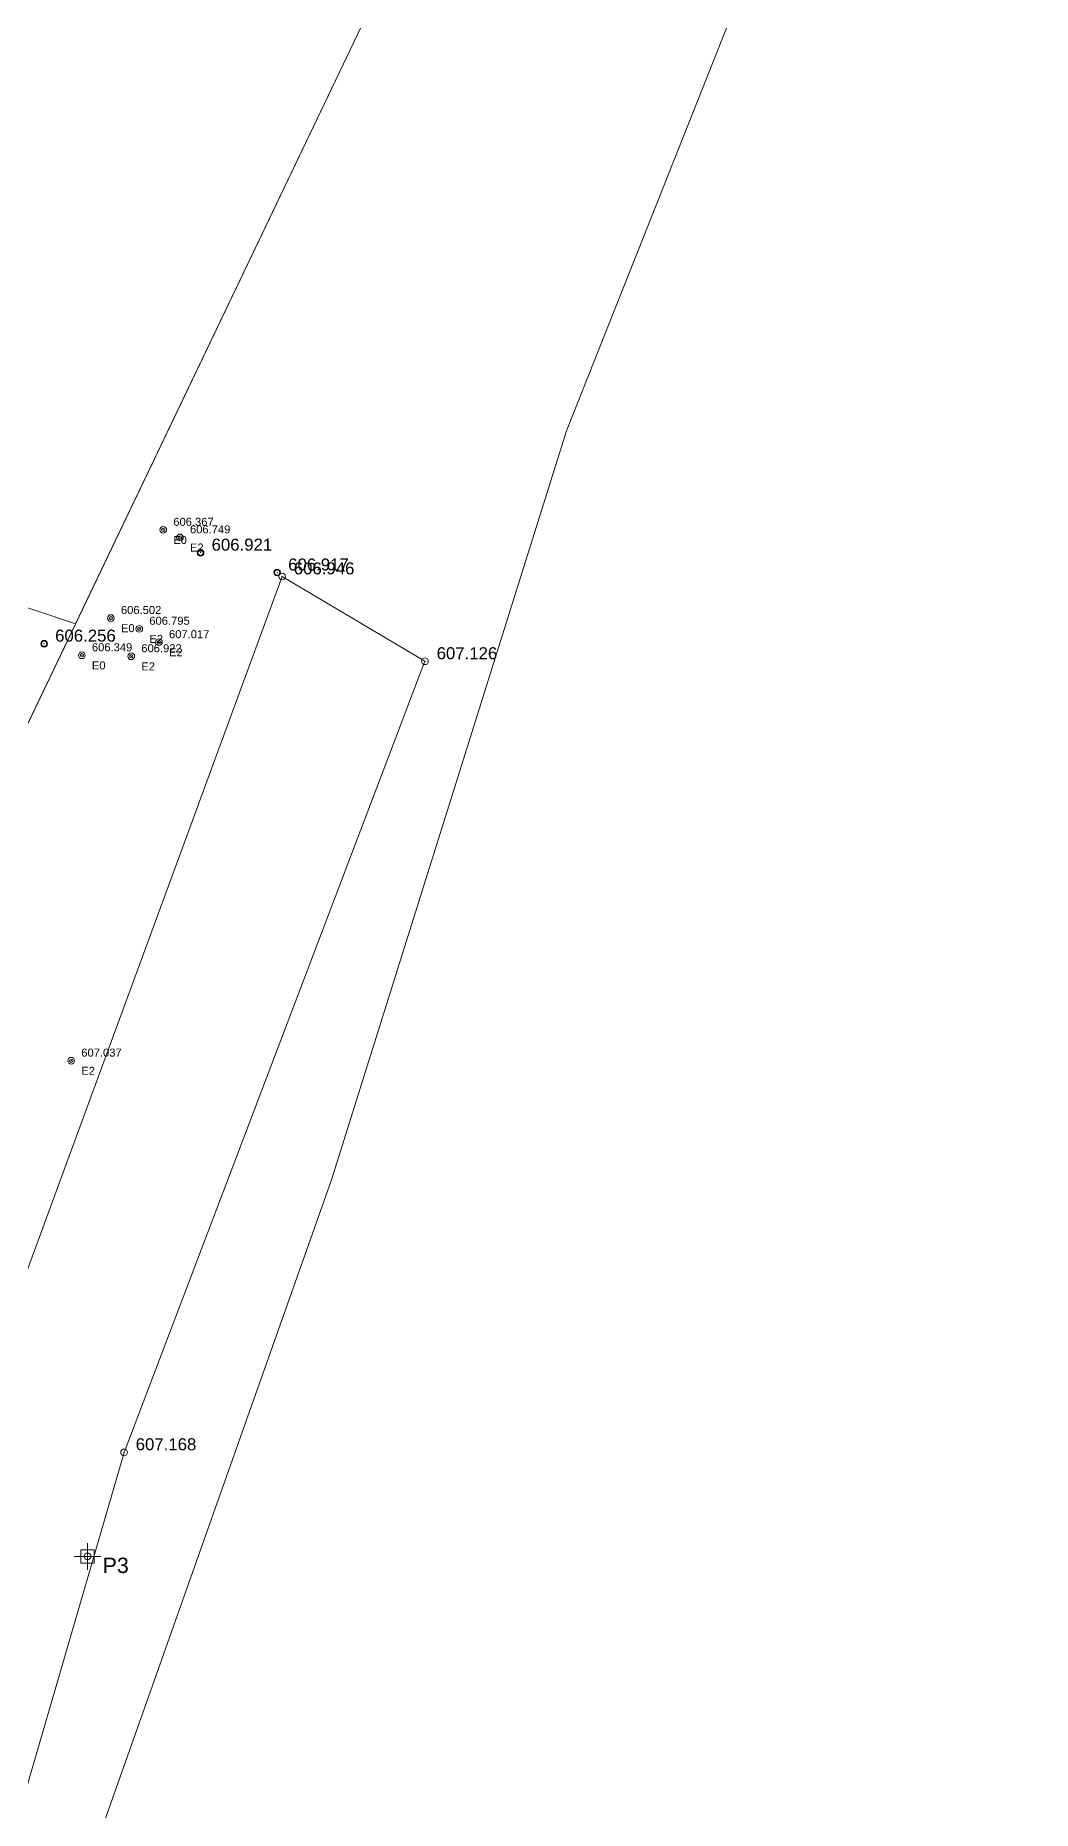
# Model space of a CAD drawing. Header units: metres. Extents: x 7508213 to 7508396, y 4696547 to 4696848.
# Drawn here: x 7508365.8 to 7508395.8, y 4696748.7 to 4696802 of the extents above; entities that cross this region are included whole.
import ezdxf

# ---------------------------------------------------------------- set-up
doc = ezdxf.new("R2010")
doc.units = ezdxf.units.M
doc.header["$PDMODE"] = 32
doc.header["$PDSIZE"] = 0.2
doc.layers.add('asfalt', color=7, linetype='Continuous', lineweight=0, true_color=0x7b8778)
doc.layers.add('asfalt pikat', color=7, linetype='Continuous', lineweight=0, true_color=0x7b8778)
for name, color, linetype, lineweight in [('E0 pikat', 4, 'Continuous', 0), ('E1 pikat', 10, 'Continuous', 0), ('Matjet', 210, 'Continuous', 0), ('Parc-Kojshi', 251, 'Continuous', 0), ('Parc-Re', 7, 'Continuous', 0), ('rrjet', 7, 'Continuous', 0)]:
    doc.layers.add(name, color=color, linetype=linetype, lineweight=lineweight)
doc.styles.get("Standard").update_dxf_attribs({"font": 'arial.ttf'})

# ---------------------------------------------------------------- blocks, each defined once
blk = doc.blocks.new('*U58')
at = {"color": 0, "linetype": 'ByBlock', "lineweight": -2, "transparency": 16777216}
blk.add_line((0, 0), (0, 0), dxfattribs=at)
blk.add_circle((0, 0), 0.5, dxfattribs=at)
blk = doc.blocks.new('*U1058', base_point=(7508368.504, 4696759.489, 607.168))
at = {"layer": 'asfalt pikat', "linetype": 'ByBlock', "insert": (7508368.854, 4696759.729, 607.168), "char_height": 0.36, "attachment_point": 4}
blk.add_mtext('{\\C256;607.168}', dxfattribs=at)
blk = doc.blocks.new('*U1059', base_point=(7508368.504, 4696759.489, 607.168))
at = {"layer": 'asfalt pikat', "linetype": 'ByBlock', "lineweight": -2}
blk.add_blockref('*U1058', (7508368.504, 4696759.489, 607.168), dxfattribs=at)
blk = doc.blocks.new('*U1060', base_point=(7508368.504, 4696759.489, 607.168))
at = {"layer": 'asfalt pikat', "linetype": 'ByBlock', "lineweight": -2}
blk.add_blockref('*U1059', (7508368.504, 4696759.489, 607.168), dxfattribs=at)
at = {"layer": 'asfalt pikat', "linetype": 'ByBlock', "lineweight": -2, "xscale": 0.1999999960000001, "yscale": 0.1999999960000001, "zscale": 0.1999999960000001}
blk.add_blockref('*U58', (7508368.504, 4696759.489, 607.168), dxfattribs=at)
blk = doc.blocks.new('*U1061', base_point=(7508377.532, 4696783.209, 607.126))
at = {"layer": 'asfalt pikat', "linetype": 'ByBlock', "insert": (7508377.882, 4696783.449, 607.126), "char_height": 0.36, "attachment_point": 4}
blk.add_mtext('{\\C256;607.126}', dxfattribs=at)
blk = doc.blocks.new('*U1062', base_point=(7508377.532, 4696783.209, 607.126))
at = {"layer": 'asfalt pikat', "linetype": 'ByBlock', "lineweight": -2}
blk.add_blockref('*U1061', (7508377.532, 4696783.209, 607.126), dxfattribs=at)
blk = doc.blocks.new('*U1063', base_point=(7508377.532, 4696783.209, 607.126))
at = {"layer": 'asfalt pikat', "linetype": 'ByBlock', "lineweight": -2, "xscale": 0.1999999960000001, "yscale": 0.1999999960000001, "zscale": 0.1999999960000001}
blk.add_blockref('*U58', (7508377.532, 4696783.209, 607.126), dxfattribs=at)
at = {"layer": 'asfalt pikat', "linetype": 'ByBlock', "lineweight": -2}
blk.add_blockref('*U1062', (7508377.532, 4696783.209, 607.126), dxfattribs=at)
blk = doc.blocks.new('*U1064', base_point=(7508373.247, 4696785.754, 606.946))
at = {"layer": 'asfalt pikat', "linetype": 'ByBlock', "insert": (7508373.597, 4696785.994, 606.946), "char_height": 0.36, "attachment_point": 4}
blk.add_mtext('{\\C256;606.946}', dxfattribs=at)
blk = doc.blocks.new('*U1065', base_point=(7508373.247, 4696785.754, 606.946))
at = {"layer": 'asfalt pikat', "linetype": 'ByBlock', "lineweight": -2}
blk.add_blockref('*U1064', (7508373.247, 4696785.754, 606.946), dxfattribs=at)
blk = doc.blocks.new('*U1066', base_point=(7508373.247, 4696785.754, 606.946))
at = {"layer": 'asfalt pikat', "linetype": 'ByBlock', "lineweight": -2}
blk.add_blockref('*U1065', (7508373.247, 4696785.754, 606.946), dxfattribs=at)
at = {"layer": 'asfalt pikat', "linetype": 'ByBlock', "lineweight": -2, "xscale": 0.1999999960000001, "yscale": 0.1999999960000001, "zscale": 0.1999999960000001}
blk.add_blockref('*U58', (7508373.247, 4696785.754, 606.946), dxfattribs=at)
blk = doc.blocks.new('*U1067', base_point=(7508373.098, 4696785.87, 606.917))
at = {"layer": 'Matjet', "linetype": 'ByBlock', "insert": (7508373.428, 4696786.11, 606.917), "char_height": 0.36, "attachment_point": 4}
blk.add_mtext('606.917', dxfattribs=at)
blk = doc.blocks.new('*U1068', base_point=(7508373.098, 4696785.87, 606.917))
at = {"layer": 'Matjet', "linetype": 'ByBlock', "lineweight": -2}
blk.add_blockref('*U1067', (7508373.098, 4696785.87, 606.917), dxfattribs=at)
blk = doc.blocks.new('*U1069', base_point=(7508373.098, 4696785.87, 606.917))
at = {"layer": 'Matjet', "linetype": 'ByBlock', "lineweight": -2, "xscale": 0.1599999968, "yscale": 0.1599999968, "zscale": 0.1599999968}
blk.add_blockref('*U58', (7508373.098, 4696785.87, 606.917), dxfattribs=at)
at = {"layer": 'Matjet', "linetype": 'ByBlock', "lineweight": -2}
blk.add_blockref('*U1068', (7508373.098, 4696785.87, 606.917), dxfattribs=at)
blk = doc.blocks.new('*U1070', base_point=(7508370.801, 4696786.465, 606.921))
at = {"layer": 'Matjet', "linetype": 'ByBlock', "insert": (7508371.131, 4696786.705, 606.921), "char_height": 0.36, "attachment_point": 4}
blk.add_mtext('606.921', dxfattribs=at)
blk = doc.blocks.new('*U1071', base_point=(7508370.801, 4696786.465, 606.921))
at = {"layer": 'Matjet', "linetype": 'ByBlock', "lineweight": -2}
blk.add_blockref('*U1070', (7508370.801, 4696786.465, 606.921), dxfattribs=at)
blk = doc.blocks.new('*U1072', base_point=(7508370.801, 4696786.465, 606.921))
at = {"layer": 'Matjet', "linetype": 'ByBlock', "lineweight": -2, "xscale": 0.1599999968, "yscale": 0.1599999968, "zscale": 0.1599999968}
blk.add_blockref('*U58', (7508370.801, 4696786.465, 606.921), dxfattribs=at)
at = {"layer": 'Matjet', "linetype": 'ByBlock', "lineweight": -2}
blk.add_blockref('*U1071', (7508370.801, 4696786.465, 606.921), dxfattribs=at)
blk = doc.blocks.new('*U1073', base_point=(7508370.182, 4696786.925, 606.749))
at = {"layer": 'E1 pikat', "linetype": 'ByBlock', "char_height": 0.24}
for s, insert, attachment_point in [('606.749', (7508370.482, 4696787.165, 606.749), 4), ('E2', (7508370.482, 4696786.742, 606.749), 1)]:
    blk.add_mtext(s, dxfattribs=dict(at, insert=insert, attachment_point=attachment_point))
blk = doc.blocks.new('*U1074', base_point=(7508370.182, 4696786.925, 606.749))
at = {"layer": 'E1 pikat', "linetype": 'ByBlock', "lineweight": -2}
blk.add_blockref('*U1073', (7508370.182, 4696786.925, 606.749), dxfattribs=at)
blk = doc.blocks.new('*U1075', base_point=(7508370.182, 4696786.925, 606.749))
at = {"layer": 'E1 pikat', "linetype": 'ByBlock', "lineweight": -2}
blk.add_blockref('*U1074', (7508370.182, 4696786.925, 606.749), dxfattribs=at)
at = {"layer": 'E1 pikat', "linetype": 'ByBlock', "lineweight": -2, "xscale": 0.09999999800000003, "yscale": 0.09999999800000003, "zscale": 0.09999999800000003}
blk.add_blockref('*U58', (7508370.182, 4696786.925, 606.749), dxfattribs=at)
blk = doc.blocks.new('*U1076', base_point=(7508369.681, 4696787.151, 606.367))
at = {"layer": 'E0 pikat', "linetype": 'ByBlock', "char_height": 0.24}
for s, insert, attachment_point in [('606.367', (7508369.981, 4696787.391, 606.367), 4), ('E0', (7508369.981, 4696786.968, 606.367), 1)]:
    blk.add_mtext(s, dxfattribs=dict(at, insert=insert, attachment_point=attachment_point))
blk = doc.blocks.new('*U1077', base_point=(7508369.681, 4696787.151, 606.367))
at = {"layer": 'E0 pikat', "linetype": 'ByBlock', "lineweight": -2}
blk.add_blockref('*U1076', (7508369.681, 4696787.151, 606.367), dxfattribs=at)
blk = doc.blocks.new('*U1078', base_point=(7508369.681, 4696787.151, 606.367))
at = {"layer": 'E0 pikat', "linetype": 'ByBlock', "lineweight": -2, "xscale": 0.09999999800000003, "yscale": 0.09999999800000003, "zscale": 0.09999999800000003}
blk.add_blockref('*U58', (7508369.681, 4696787.151, 606.367), dxfattribs=at)
at = {"layer": 'E0 pikat', "linetype": 'ByBlock', "lineweight": -2}
blk.add_blockref('*U1077', (7508369.681, 4696787.151, 606.367), dxfattribs=at)
blk = doc.blocks.new('*U1079', base_point=(7508368.111, 4696784.506, 606.502))
at = {"layer": 'E0 pikat', "linetype": 'ByBlock', "char_height": 0.24}
for s, insert, attachment_point in [('606.502', (7508368.411, 4696784.746, 606.502), 4), ('E0', (7508368.411, 4696784.323, 606.502), 1)]:
    blk.add_mtext(s, dxfattribs=dict(at, insert=insert, attachment_point=attachment_point))
blk = doc.blocks.new('*U1080', base_point=(7508368.111, 4696784.506, 606.502))
at = {"layer": 'E0 pikat', "linetype": 'ByBlock', "lineweight": -2}
blk.add_blockref('*U1079', (7508368.111, 4696784.506, 606.502), dxfattribs=at)
blk = doc.blocks.new('*U1081', base_point=(7508368.111, 4696784.506, 606.502))
at = {"layer": 'E0 pikat', "linetype": 'ByBlock', "lineweight": -2, "xscale": 0.09999999800000003, "yscale": 0.09999999800000003, "zscale": 0.09999999800000003}
blk.add_blockref('*U58', (7508368.111, 4696784.506, 606.502), dxfattribs=at)
at = {"layer": 'E0 pikat', "linetype": 'ByBlock', "lineweight": -2}
blk.add_blockref('*U1080', (7508368.111, 4696784.506, 606.502), dxfattribs=at)
blk = doc.blocks.new('*U1082', base_point=(7508368.963, 4696784.184, 606.795))
at = {"layer": 'E1 pikat', "linetype": 'ByBlock', "char_height": 0.24}
for s, insert, attachment_point in [('606.795', (7508369.263, 4696784.424, 606.795), 4), ('E2', (7508369.263, 4696784.001, 606.795), 1)]:
    blk.add_mtext(s, dxfattribs=dict(at, insert=insert, attachment_point=attachment_point))
blk = doc.blocks.new('*U1083', base_point=(7508368.963, 4696784.184, 606.795))
at = {"layer": 'E1 pikat', "linetype": 'ByBlock', "lineweight": -2}
blk.add_blockref('*U1082', (7508368.963, 4696784.184, 606.795), dxfattribs=at)
blk = doc.blocks.new('*U1084', base_point=(7508368.963, 4696784.184, 606.795))
at = {"layer": 'E1 pikat', "linetype": 'ByBlock', "lineweight": -2}
blk.add_blockref('*U1083', (7508368.963, 4696784.184, 606.795), dxfattribs=at)
at = {"layer": 'E1 pikat', "linetype": 'ByBlock', "lineweight": -2, "xscale": 0.09999999800000003, "yscale": 0.09999999800000003, "zscale": 0.09999999800000003}
blk.add_blockref('*U58', (7508368.963, 4696784.184, 606.795), dxfattribs=at)
blk = doc.blocks.new('*U1085', base_point=(7508369.552, 4696783.781, 607.017))
at = {"layer": 'E1 pikat', "linetype": 'ByBlock', "char_height": 0.24}
for s, insert, attachment_point in [('607.017', (7508369.852, 4696784.021, 607.017), 4), ('E2', (7508369.852, 4696783.598, 607.017), 1)]:
    blk.add_mtext(s, dxfattribs=dict(at, insert=insert, attachment_point=attachment_point))
blk = doc.blocks.new('*U1086', base_point=(7508369.552, 4696783.781, 607.017))
at = {"layer": 'E1 pikat', "linetype": 'ByBlock', "lineweight": -2}
blk.add_blockref('*U1085', (7508369.552, 4696783.781, 607.017), dxfattribs=at)
blk = doc.blocks.new('*U1087', base_point=(7508369.552, 4696783.781, 607.017))
at = {"layer": 'E1 pikat', "linetype": 'ByBlock', "lineweight": -2, "xscale": 0.09999999800000003, "yscale": 0.09999999800000003, "zscale": 0.09999999800000003}
blk.add_blockref('*U58', (7508369.552, 4696783.781, 607.017), dxfattribs=at)
at = {"layer": 'E1 pikat', "linetype": 'ByBlock', "lineweight": -2}
blk.add_blockref('*U1086', (7508369.552, 4696783.781, 607.017), dxfattribs=at)
blk = doc.blocks.new('*U1088', base_point=(7508368.722, 4696783.36, 606.922))
at = {"layer": 'E1 pikat', "linetype": 'ByBlock', "char_height": 0.24}
for s, insert, attachment_point in [('606.922', (7508369.022, 4696783.6, 606.922), 4), ('E2', (7508369.022, 4696783.177, 606.922), 1)]:
    blk.add_mtext(s, dxfattribs=dict(at, insert=insert, attachment_point=attachment_point))
blk = doc.blocks.new('*U1089', base_point=(7508368.722, 4696783.36, 606.922))
at = {"layer": 'E1 pikat', "linetype": 'ByBlock', "lineweight": -2}
blk.add_blockref('*U1088', (7508368.722, 4696783.36, 606.922), dxfattribs=at)
blk = doc.blocks.new('*U1090', base_point=(7508368.722, 4696783.36, 606.922))
at = {"layer": 'E1 pikat', "linetype": 'ByBlock', "lineweight": -2, "xscale": 0.09999999800000003, "yscale": 0.09999999800000003, "zscale": 0.09999999800000003}
blk.add_blockref('*U58', (7508368.722, 4696783.36, 606.922), dxfattribs=at)
at = {"layer": 'E1 pikat', "linetype": 'ByBlock', "lineweight": -2}
blk.add_blockref('*U1089', (7508368.722, 4696783.36, 606.922), dxfattribs=at)
blk = doc.blocks.new('*U1094', base_point=(7508366.921, 4696771.234, 607.037))
at = {"layer": 'E1 pikat', "linetype": 'ByBlock', "char_height": 0.24}
for s, insert, attachment_point in [('607.037', (7508367.221, 4696771.474, 607.037), 4), ('E2', (7508367.221, 4696771.051, 607.037), 1)]:
    blk.add_mtext(s, dxfattribs=dict(at, insert=insert, attachment_point=attachment_point))
blk = doc.blocks.new('*U1095', base_point=(7508366.921, 4696771.234, 607.037))
at = {"layer": 'E1 pikat', "linetype": 'ByBlock', "lineweight": -2}
blk.add_blockref('*U1094', (7508366.921, 4696771.234, 607.037), dxfattribs=at)
blk = doc.blocks.new('*U1096', base_point=(7508366.921, 4696771.234, 607.037))
at = {"layer": 'E1 pikat', "linetype": 'ByBlock', "lineweight": -2}
blk.add_blockref('*U1095', (7508366.921, 4696771.234, 607.037), dxfattribs=at)
at = {"layer": 'E1 pikat', "linetype": 'ByBlock', "lineweight": -2, "xscale": 0.09999999800000003, "yscale": 0.09999999800000003, "zscale": 0.09999999800000003}
blk.add_blockref('*U58', (7508366.921, 4696771.234, 607.037), dxfattribs=at)
blk = doc.blocks.new('*U1223', base_point=(7508367.24, 4696783.389, 606.349))
at = {"layer": 'E0 pikat', "linetype": 'ByBlock', "char_height": 0.24}
for s, insert, attachment_point in [('606.349', (7508367.54, 4696783.629, 606.349), 4), ('E0', (7508367.54, 4696783.206, 606.349), 1)]:
    blk.add_mtext(s, dxfattribs=dict(at, insert=insert, attachment_point=attachment_point))
blk = doc.blocks.new('*U1224', base_point=(7508367.24, 4696783.389, 606.349))
at = {"layer": 'E0 pikat', "linetype": 'ByBlock', "lineweight": -2}
blk.add_blockref('*U1223', (7508367.24, 4696783.389, 606.349), dxfattribs=at)
blk = doc.blocks.new('*U1225', base_point=(7508367.24, 4696783.389, 606.349))
at = {"layer": 'E0 pikat', "linetype": 'ByBlock', "lineweight": -2, "xscale": 0.09999999800000003, "yscale": 0.09999999800000003, "zscale": 0.09999999800000003}
blk.add_blockref('*U58', (7508367.24, 4696783.389, 606.349), dxfattribs=at)
at = {"layer": 'E0 pikat', "linetype": 'ByBlock', "lineweight": -2}
blk.add_blockref('*U1224', (7508367.24, 4696783.389, 606.349), dxfattribs=at)
blk = doc.blocks.new('*U1226', base_point=(7508366.108, 4696783.737, 606.256))
at = {"layer": 'Matjet', "linetype": 'ByBlock', "insert": (7508366.438, 4696783.977, 606.256), "char_height": 0.36, "attachment_point": 4}
blk.add_mtext('606.256', dxfattribs=at)
blk = doc.blocks.new('*U1227', base_point=(7508366.108, 4696783.737, 606.256))
at = {"layer": 'Matjet', "linetype": 'ByBlock', "lineweight": -2}
blk.add_blockref('*U1226', (7508366.108, 4696783.737, 606.256), dxfattribs=at)
blk = doc.blocks.new('*U1228', base_point=(7508366.108, 4696783.737, 606.256))
at = {"layer": 'Matjet', "linetype": 'ByBlock', "lineweight": -2, "xscale": 0.1599999968, "yscale": 0.1599999968, "zscale": 0.1599999968}
blk.add_blockref('*U58', (7508366.108, 4696783.737, 606.256), dxfattribs=at)
at = {"layer": 'Matjet', "linetype": 'ByBlock', "lineweight": -2}
blk.add_blockref('*U1227', (7508366.108, 4696783.737, 606.256), dxfattribs=at)
blk = doc.blocks.new('*U1667')
at = {"color": 0, "linetype": 'ByBlock', "lineweight": -2, "transparency": 16777216}
for p, q in [((-1, 0), (1, 0)), ((0, -1), (0, 1))]:
    blk.add_line(p, q, dxfattribs=at)
blk.add_lwpolyline([(-0.5, -0.5), (-0.5, 0.5), (0.5, 0.5), (0.5, -0.5)], close=True, dxfattribs=at)
blk = doc.blocks.new('*U1686', base_point=(7508367.412, 4696756.371, 607.215))
at = {"layer": 'rrjet', "linetype": 'ByBlock', "insert": (7508367.862, 4696756.331, 607.215), "char_height": 0.46, "attachment_point": 1}
blk.add_mtext('{\\fArial|b0|i0|c0|p34;\\C137;\\c8355647;P3}', dxfattribs=at)
blk = doc.blocks.new('*U1687', base_point=(7508367.412, 4696756.371, 607.215))
at = {"layer": 'rrjet', "color": 93, "linetype": 'ByBlock', "lineweight": -2}
blk.add_blockref('*U1686', (7508367.412, 4696756.371, 607.215), dxfattribs=at)
blk = doc.blocks.new('*U1688', base_point=(7508367.412, 4696756.371, 607.215))
at = {"layer": 'rrjet', "color": 93, "linetype": 'ByBlock', "lineweight": -2, "xscale": 0.4, "yscale": 0.4, "zscale": 0.4}
blk.add_blockref('*U1667', (7508367.412, 4696756.371, 607.215), dxfattribs=at)
at = {"layer": 'rrjet', "color": 93, "linetype": 'ByBlock', "lineweight": -2}
blk.add_blockref('*U1687', (7508367.412, 4696756.371, 607.215), dxfattribs=at)
blk = doc.blocks.new('*U1689', base_point=(7508367.412, 4696756.371, 607.215))
at = {"layer": 'rrjet', "linetype": 'ByBlock', "insert": (7508367.862, 4696756.331, 607.215), "char_height": 0.46, "attachment_point": 1}
blk.add_mtext('{\\fArial|b0|i0|c0|p34;\\C137;\\c8355647;P3}', dxfattribs=at)
blk = doc.blocks.new('*U1690', base_point=(7508367.412, 4696756.371, 607.215))
at = {"layer": 'rrjet', "color": 93, "linetype": 'ByBlock', "lineweight": -2}
blk.add_blockref('*U1689', (7508367.412, 4696756.371, 607.215), dxfattribs=at)
blk = doc.blocks.new('*U1691', base_point=(7508367.412, 4696756.371, 607.215))
at = {"layer": 'rrjet', "color": 93, "linetype": 'ByBlock', "lineweight": -2, "xscale": 0.4, "yscale": 0.4, "zscale": 0.4}
blk.add_blockref('*U1667', (7508367.412, 4696756.371, 607.215), dxfattribs=at)
at = {"layer": 'rrjet', "color": 93, "linetype": 'ByBlock', "lineweight": -2}
blk.add_blockref('*U1690', (7508367.412, 4696756.371, 607.215), dxfattribs=at)

msp = doc.modelspace()

# ---------------------------------------------------------------- linework, layer by layer
at = {"layer": 'asfalt'}
msp.add_polyline3d([(7508358.897, 4696744.081, 607.139), (7508363.486, 4696742.282, 607.264), (7508368.504, 4696759.489, 607.168), (7508377.532, 4696783.209, 607.126), (7508373.247, 4696785.754, 606.946), (7508362.504, 4696756.566, 607.139)], close=True, dxfattribs=at)
at = {"layer": 'asfalt pikat'}
for p in [(7508373.247, 4696785.754, 606.946), (7508377.532, 4696783.209, 607.126), (7508368.504, 4696759.489, 607.168)]:
    msp.add_point(p, dxfattribs=at)
at = {"layer": 'E0 pikat'}
for p in [(7508369.681, 4696787.151, 606.367), (7508368.111, 4696784.506, 606.502), (7508367.24, 4696783.389, 606.349)]:
    msp.add_point(p, dxfattribs=at)
at = {"layer": 'E1 pikat'}
for p in [(7508370.182, 4696786.925, 606.749), (7508368.963, 4696784.184, 606.795), (7508369.552, 4696783.781, 607.017), (7508368.722, 4696783.36, 606.922), (7508366.921, 4696771.234, 607.037)]:
    msp.add_point(p, dxfattribs=at)
at = {"layer": 'Matjet'}
for p in [(7508370.801, 4696786.465, 606.921), (7508373.098, 4696785.87, 606.917), (7508366.108, 4696783.737, 606.256)]:
    msp.add_point(p, dxfattribs=at)
at = {"layer": 'Parc-Kojshi'}
for points in [[(7508267.447, 4696547.803), (7508275.994, 4696566.19), (7508277.954, 4696575.34), (7508282.824, 4696586.169), (7508294.355, 4696610.328), (7508302.946, 4696636.177), (7508314.897, 4696663.246), (7508324.647, 4696675.795), (7508341.828, 4696703.513), (7508342.418, 4696709.343), (7508349.879, 4696734.422), (7508360.2, 4696770.031), (7508376.181, 4696803.419), (7508378.462, 4696813.189), (7508384.732, 4696829.768), (7508387.737, 4696837.613)], [(7508395.756, 4696833.977), (7508394.832, 4696832.067), (7508390.712, 4696812.618), (7508381.781, 4696790.119), (7508374.73, 4696767.66), (7508367.93, 4696748.461), (7508362.259, 4696735.121), (7508349.758, 4696702.723), (7508336.447, 4696672.754), (7508335.307, 4696669.544), (7508335.167, 4696665.705), (7508334.127, 4696660.415), (7508331.653, 4696652.896), (7508319.656, 4696636.016), (7508316.176, 4696630.606), (7508293.614, 4696579.487), (7508293.394, 4696578.989), (7508278.423, 4696547.186)]]:
    msp.add_lwpolyline(points, dxfattribs=at)
at = {"layer": 'Parc-Re', "flags": 128}
msp.add_lwpolyline([(7508243.875, 4696612.831), (7508268.398, 4696724.717), (7508215.238, 4696734.24), (7508215.569, 4696763.219), (7508212.93, 4696782.929), (7508212.93, 4696793.808), (7508216.721, 4696814.178), (7508220.981, 4696845.627), (7508225.342, 4696846.137), (7508234.813, 4696834.987), (7508244.611, 4696836.326), (7508256.462, 4696839.505), (7508277.532, 4696834.894), (7508321.191, 4696821.902), (7508376.181, 4696803.419), (7508360.2, 4696770.031), (7508349.879, 4696734.422), (7508342.418, 4696709.343), (7508341.828, 4696703.513), (7508324.647, 4696675.795)], dxfattribs=at)
for points in [[(7508367.048, 4696784.338), (7508352.944, 4696789.074), (7508359.635, 4696808.98), (7508321.191, 4696821.902), (7508313.783, 4696824.107), (7508302.842, 4696770.141), (7508356.17, 4696756.126), (7508360.2, 4696770.031)], [(7508376.181, 4696803.419), (7508359.635, 4696808.98), (7508352.944, 4696789.074), (7508367.048, 4696784.338)]]:
    msp.add_lwpolyline(points, close=True, dxfattribs=at)
at = {"layer": 'rrjet'}
msp.add_point((7508367.412, 4696756.371, 607.215), dxfattribs=at)
msp.add_point((7508367.412, 4696756.371, 607.215), dxfattribs=at)

# ---------------------------------------------------------------- block references
at = {"layer": 'asfalt pikat'}
for name, p in [('*U1066', (7508373.247, 4696785.754, 606.946)), ('*U1063', (7508377.532, 4696783.209, 607.126)), ('*U1060', (7508368.504, 4696759.489, 607.168))]:
    msp.add_blockref(name, p, dxfattribs=at)
at = {"layer": 'E0 pikat'}
for name, p in [('*U1078', (7508369.681, 4696787.151, 606.367)), ('*U1081', (7508368.111, 4696784.506, 606.502)), ('*U1225', (7508367.24, 4696783.389, 606.349))]:
    msp.add_blockref(name, p, dxfattribs=at)
at = {"layer": 'E1 pikat'}
for name, p in [('*U1075', (7508370.182, 4696786.925, 606.749)), ('*U1084', (7508368.963, 4696784.184, 606.795)), ('*U1087', (7508369.552, 4696783.781, 607.017)), ('*U1090', (7508368.722, 4696783.36, 606.922)), ('*U1096', (7508366.921, 4696771.234, 607.037))]:
    msp.add_blockref(name, p, dxfattribs=at)
at = {"layer": 'Matjet'}
for name, p in [('*U1072', (7508370.801, 4696786.465, 606.921)), ('*U1069', (7508373.098, 4696785.87, 606.917)), ('*U1228', (7508366.108, 4696783.737, 606.256))]:
    msp.add_blockref(name, p, dxfattribs=at)
at = {"layer": 'rrjet'}
for name in ['*U1688', '*U1691']:
    msp.add_blockref(name, (7508367.412, 4696756.371, 607.215), dxfattribs=at)

doc.saveas('drawing.dxf')
